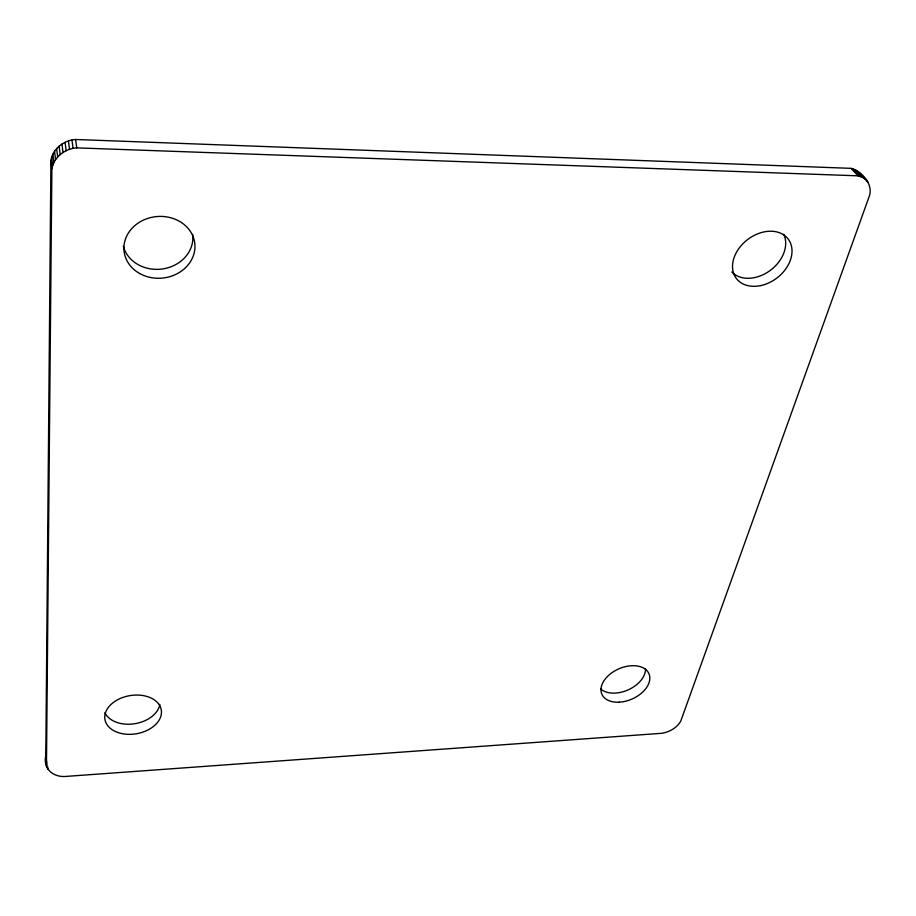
<?xml version="1.0" encoding="UTF-8"?>
<svg xmlns="http://www.w3.org/2000/svg" width="916" height="916" viewBox="0 0 916 916"><rect width="100%" height="100%" fill="white"/><g stroke="black" fill="none" stroke-linecap="round" stroke-linejoin="round"><path stroke-width="1.37" d="M45.8 755.437L50.918 160.426C52.75 148.61 64.063 140.24 75.604 139.484L851.033 168.349C861.83 171.578 872.639 183.166 869.673 195.131L680.737 721.167C676.935 727.842 669.607 731.895 662.199 733.258L64.567 776.516C52.544 776.883 42.88 768.41 45.8 755.437L46.327 757.211M46.464 765.765L51.868 168.956L50.918 160.426M51.868 168.956C53.723 157.048 65.15 148.655 76.772 147.877L858.017 175.826L862.895 177.498L866.696 180.521M857.926 171.361L864.944 178.849M866.364 180.589L868.116 182.467M855.876 170.021L862.895 177.498M853.563 169.002L860.571 176.49M851.033 168.349L858.017 175.826M859.666 173.021L861.086 174.967M75.604 139.484L76.772 147.877M71.952 139.999L73.085 148.403M68.425 140.95L69.524 149.354M65.07 142.301L66.147 150.716M61.956 144.03L62.998 152.468M59.139 146.125L60.158 154.575M56.655 148.541L57.651 157.002M54.571 151.22L55.544 159.705M52.899 154.128L53.861 162.636M51.674 157.22L52.624 165.739M47.712 766.623L47.872 769.211M46.579 761.082L47.002 767.528M159.842 704.381A28.396 19.328 -9.4 0 1 134.457 723.766A28.396 19.328 -9.4 0 1 104.905 712.717M645.54 669.001A25.499 16.488 -23.6 0 1 628.033 689.931A25.499 16.488 -23.6 0 1 600.621 688.889M783.73 234.313A32.312 24.114 -37.5 0 1 769.932 270.655A32.312 24.114 -37.5 0 1 731.815 272.006M192.658 234.359A35.277 30.766 -5.3 0 1 163.598 268.789A35.277 30.766 -5.3 0 1 123.317 246.29M117.695 732.445A28.591 19.351 -9.5 0 0 161.434 713.14A28.591 19.351 -9.5 0 0 120.145 698.519A28.591 19.351 -9.5 0 0 117.695 732.445M619.285 702.171A25.659 16.477 -23.6 0 0 648.94 673.729A25.659 16.477 -23.6 0 0 607.984 675.962A25.659 16.477 -23.6 0 0 619.285 702.171M139.77 273.575A35.575 30.892 -5.6 0 0 194.89 248.419A35.575 30.892 -5.6 0 0 143.629 220.012A35.575 30.892 -5.6 0 0 139.77 273.575M760.692 285.597A32.552 24.171 -37.3 0 0 788.802 239.935A32.552 24.171 -37.3 0 0 737.334 250.801A32.552 24.171 -37.3 0 0 760.692 285.597"/></g></svg>
